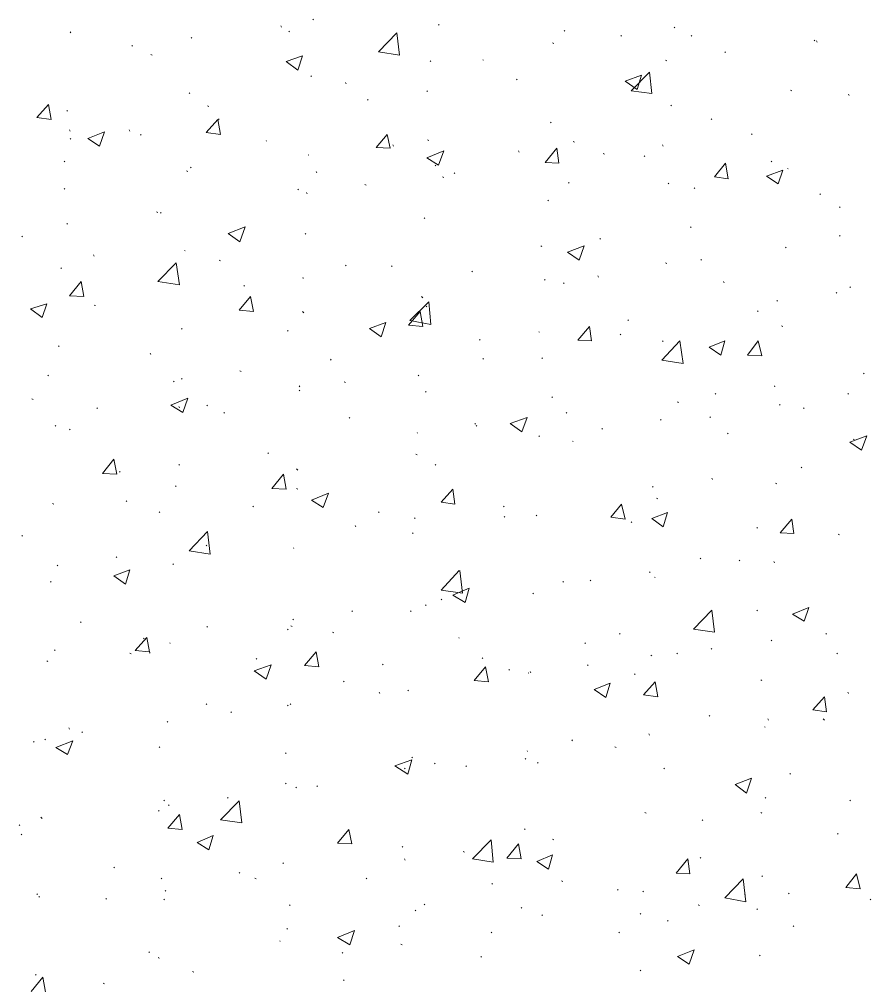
# Model space of a CAD drawing. Header units: millimetres. Extents: x 2928 to 3112, y 1220 to 1280.
# Drawn here: x 2977.233 to 2979.414, y 1257.247 to 1259.722 of the extents above; entities that cross this region are included whole.
import ezdxf

# ---------------------------------------------------------------- set-up
doc = ezdxf.new("R2010")
doc.units = ezdxf.units.MM

msp = doc.modelspace()

# ---------------------------------------------------------------- linework, layer by layer
at = {"color": 92, "linetype": 'Continuous', "lineweight": 13, "true_color": 0x00b800}
for points in [[(2977.98684, 1259.72055), (2977.98517, 1259.72222), (2977.98517, 1259.72222)], [(2977.90517, 1259.70222), (2977.90351, 1259.70555), (2977.90351, 1259.70555)], [(2978.30851, 1259.70722), (2978.30685, 1259.70888), (2978.30685, 1259.70888)], [(2978.91185, 1259.70055), (2978.91019, 1259.70222), (2978.91019, 1259.70222)], [(2977.36517, 1259.68722), (2977.3635, 1259.69055), (2977.3635, 1259.69055)], [(2977.67517, 1259.67388), (2977.6735, 1259.67555), (2977.6735, 1259.67555)], [(2977.92517, 1259.69055), (2977.92351, 1259.69222), (2977.92351, 1259.69222)], [(2978.15351, 1259.63888), (2978.20018, 1259.68722), (2978.20018, 1259.68722)], [(2978.20684, 1259.63055), (2978.20018, 1259.68722), (2978.20018, 1259.68722)], [(2978.63018, 1259.69222), (2978.62852, 1259.69388), (2978.62852, 1259.69388)], [(2978.77519, 1259.67888), (2978.77352, 1259.68055), (2978.77352, 1259.68055)], [(2978.95519, 1259.67888), (2978.95352, 1259.68055), (2978.95352, 1259.68055)], [(2977.5235, 1259.65388), (2977.52183, 1259.65555), (2977.52183, 1259.65555)], [(2978.60185, 1259.66055), (2978.59852, 1259.66222), (2978.59852, 1259.66222)], [(2979.27019, 1259.66722), (2979.26853, 1259.66888), (2979.26853, 1259.66888)], [(2979.27686, 1259.66388), (2979.27519, 1259.66722), (2979.27519, 1259.66722)], [(2977.5735, 1259.63055), (2977.57017, 1259.63222), (2977.57017, 1259.63222)], [(2977.91684, 1259.61388), (2977.95851, 1259.62888), (2977.95851, 1259.62888)], [(2977.94684, 1259.59222), (2977.95851, 1259.62888), (2977.95851, 1259.62888)], [(2978.15351, 1259.63888), (2978.20684, 1259.63055), (2978.20684, 1259.63055)], [(2979.04186, 1259.63722), (2979.04019, 1259.63888), (2979.04019, 1259.63888)], [(2977.91684, 1259.61388), (2977.94684, 1259.59222), (2977.94684, 1259.59222)], [(2978.28685, 1259.61388), (2978.28518, 1259.61555), (2978.28518, 1259.61555)], [(2978.42185, 1259.61722), (2978.42018, 1259.61888), (2978.42018, 1259.61888)], [(2978.89185, 1259.61555), (2978.88852, 1259.61722), (2978.88852, 1259.61722)], [(2977.98184, 1259.57555), (2977.98017, 1259.57722), (2977.98017, 1259.57722)], [(2978.78519, 1259.56388), (2978.82685, 1259.57888), (2978.82685, 1259.57888)], [(2978.80019, 1259.53888), (2978.84685, 1259.58722), (2978.84685, 1259.58722)], [(2978.81519, 1259.54222), (2978.82685, 1259.57888), (2978.82685, 1259.57888)], [(2978.85352, 1259.53222), (2978.84685, 1259.58722), (2978.84685, 1259.58722)], [(2978.07018, 1259.55722), (2978.06851, 1259.56055), (2978.06851, 1259.56055)], [(2978.50852, 1259.56722), (2978.50685, 1259.56888), (2978.50685, 1259.56888)], [(2978.78519, 1259.56388), (2978.81519, 1259.54222), (2978.81519, 1259.54222)], [(2977.67017, 1259.53222), (2977.6685, 1259.53388), (2977.6685, 1259.53388)], [(2978.27851, 1259.53722), (2978.27685, 1259.53888), (2978.27685, 1259.53888)], [(2978.80019, 1259.53888), (2978.85352, 1259.53222), (2978.85352, 1259.53222)], [(2979.21186, 1259.53888), (2979.20853, 1259.54055), (2979.20853, 1259.54055)], [(2979.35853, 1259.52722), (2979.35686, 1259.53055), (2979.35686, 1259.53055)], [(2977.2785, 1259.47055), (2977.3085, 1259.50388), (2977.3085, 1259.50388)], [(2977.31516, 1259.46555), (2977.3085, 1259.50388), (2977.3085, 1259.50388)], [(2977.7185, 1259.49888), (2977.71517, 1259.50055), (2977.71517, 1259.50055)], [(2978.12684, 1259.51555), (2978.12518, 1259.51722), (2978.12518, 1259.51722)], [(2978.90352, 1259.50055), (2978.90185, 1259.50222), (2978.90185, 1259.50222)], [(2977.35683, 1259.48721), (2977.35517, 1259.48888), (2977.35517, 1259.48888)], [(2977.2785, 1259.47055), (2977.31516, 1259.46555), (2977.31516, 1259.46555)], [(2977.71184, 1259.43221), (2977.74184, 1259.46555), (2977.74184, 1259.46555)], [(2977.7485, 1259.42721), (2977.74184, 1259.46555), (2977.74184, 1259.46555)], [(2977.74517, 1259.46555), (2977.7435, 1259.46721), (2977.7435, 1259.46721)], [(2978.59518, 1259.45721), (2978.59352, 1259.45888), (2978.59352, 1259.45888)], [(2979.00686, 1259.46555), (2979.00519, 1259.46721), (2979.00519, 1259.46721)], [(2977.3635, 1259.43555), (2977.36183, 1259.43888), (2977.36183, 1259.43888)], [(2977.4085, 1259.41721), (2977.45183, 1259.43388), (2977.45183, 1259.43388)], [(2977.4385, 1259.39721), (2977.45183, 1259.43388), (2977.45183, 1259.43388)], [(2977.51683, 1259.43555), (2977.51517, 1259.43888), (2977.51517, 1259.43888)], [(2977.54517, 1259.42555), (2977.5435, 1259.42721), (2977.5435, 1259.42721)], [(2977.71184, 1259.43221), (2977.7485, 1259.42721), (2977.7485, 1259.42721)], [(2978.14684, 1259.39388), (2978.17518, 1259.42721), (2978.17518, 1259.42721)], [(2978.18351, 1259.39221), (2978.17518, 1259.42721), (2978.17518, 1259.42721)], [(2979.11019, 1259.42721), (2979.10852, 1259.42888), (2979.10852, 1259.42888)], [(2977.36517, 1259.41555), (2977.3635, 1259.41721), (2977.3635, 1259.41721)], [(2977.4085, 1259.41721), (2977.4385, 1259.39721), (2977.4385, 1259.39721)], [(2977.86684, 1259.41055), (2977.86517, 1259.41221), (2977.86517, 1259.41221)], [(2978.19184, 1259.39721), (2978.19018, 1259.40055), (2978.19018, 1259.40055)], [(2978.28185, 1259.41221), (2978.27851, 1259.41388), (2978.27851, 1259.41388)], [(2978.65518, 1259.40721), (2978.65185, 1259.40888), (2978.65185, 1259.40888)], [(2978.88185, 1259.39721), (2978.88019, 1259.40055), (2978.88019, 1259.40055)], [(2977.97517, 1259.37388), (2977.97351, 1259.37555), (2977.97351, 1259.37555)], [(2978.14684, 1259.39388), (2978.18351, 1259.39221), (2978.18351, 1259.39221)], [(2978.27685, 1259.36721), (2978.32018, 1259.38555), (2978.32018, 1259.38555)], [(2978.30685, 1259.34888), (2978.32018, 1259.38555), (2978.32018, 1259.38555)], [(2978.51352, 1259.38221), (2978.51185, 1259.38555), (2978.51185, 1259.38555)], [(2978.58018, 1259.35555), (2978.61018, 1259.39221), (2978.61018, 1259.39221)], [(2978.61518, 1259.35388), (2978.61018, 1259.39221), (2978.61018, 1259.39221)], [(2978.73185, 1259.37721), (2978.72852, 1259.37888), (2978.72852, 1259.37888)], [(2977.35017, 1259.35721), (2977.3485, 1259.35888), (2977.3485, 1259.35888)], [(2978.27685, 1259.36721), (2978.30685, 1259.34888), (2978.30685, 1259.34888)], [(2978.30018, 1259.34721), (2978.29851, 1259.34888), (2978.29851, 1259.34888)], [(2978.58018, 1259.35555), (2978.61518, 1259.35388), (2978.61518, 1259.35388)], [(2978.83519, 1259.37055), (2978.83352, 1259.37221), (2978.83352, 1259.37221)], [(2979.01352, 1259.31888), (2979.04186, 1259.35388), (2979.04186, 1259.35388)], [(2979.04852, 1259.31388), (2979.04186, 1259.35388), (2979.04186, 1259.35388)], [(2979.16019, 1259.35721), (2979.15852, 1259.35888), (2979.15852, 1259.35888)], [(2977.66517, 1259.33221), (2977.66184, 1259.33388), (2977.66184, 1259.33388)], [(2977.6735, 1259.34221), (2977.67184, 1259.34388), (2977.67184, 1259.34388)], [(2977.99517, 1259.32888), (2977.99351, 1259.33221), (2977.99351, 1259.33221)], [(2978.34851, 1259.32721), (2978.34685, 1259.32888), (2978.34685, 1259.32888)], [(2979.14686, 1259.32055), (2979.18852, 1259.33555), (2979.18852, 1259.33555)], [(2979.17686, 1259.30055), (2979.18852, 1259.33555), (2979.18852, 1259.33555)], [(2979.20186, 1259.33888), (2979.20019, 1259.34055), (2979.20019, 1259.34055)], [(2978.12184, 1259.29721), (2978.11851, 1259.29888), (2978.11851, 1259.29888)], [(2978.32018, 1259.31721), (2978.31685, 1259.31888), (2978.31685, 1259.31888)], [(2978.64185, 1259.30221), (2978.64018, 1259.30388), (2978.64018, 1259.30388)], [(2978.89685, 1259.30055), (2978.89519, 1259.30221), (2978.89519, 1259.30221)], [(2979.01352, 1259.31888), (2979.04852, 1259.31388), (2979.04852, 1259.31388)], [(2979.14686, 1259.32055), (2979.17686, 1259.30055), (2979.17686, 1259.30055)], [(2977.35017, 1259.28721), (2977.3485, 1259.28888), (2977.3485, 1259.28888)], [(2977.94851, 1259.28555), (2977.94684, 1259.28721), (2977.94684, 1259.28721)], [(2977.97017, 1259.27555), (2977.96851, 1259.27888), (2977.96851, 1259.27888)], [(2978.96352, 1259.28888), (2978.96186, 1259.29055), (2978.96186, 1259.29055)], [(2979.28519, 1259.27388), (2979.28353, 1259.27555), (2979.28353, 1259.27555)], [(2978.58852, 1259.25721), (2978.58685, 1259.25888), (2978.58685, 1259.25888)], [(2977.5885, 1259.22721), (2977.58517, 1259.22888), (2977.58517, 1259.22888)], [(2977.59684, 1259.22554), (2977.59517, 1259.22721), (2977.59517, 1259.22721)], [(2979.33519, 1259.24054), (2979.33353, 1259.24221), (2979.33353, 1259.24221)], [(2978.27185, 1259.21221), (2978.27018, 1259.21388), (2978.27018, 1259.21388)], [(2977.35683, 1259.19721), (2977.35517, 1259.19888), (2977.35517, 1259.19888)], [(2977.7685, 1259.17388), (2977.81184, 1259.19054), (2977.81184, 1259.19054)], [(2977.79851, 1259.15221), (2977.81184, 1259.19054), (2977.81184, 1259.19054)], [(2978.95352, 1259.18888), (2978.95185, 1259.19054), (2978.95185, 1259.19054)], [(2977.24183, 1259.16554), (2977.24016, 1259.16721), (2977.24016, 1259.16721)], [(2977.7685, 1259.17388), (2977.79851, 1259.15221), (2977.79851, 1259.15221)], [(2977.96684, 1259.17221), (2977.96517, 1259.17388), (2977.96517, 1259.17388)], [(2978.72185, 1259.15888), (2978.72018, 1259.16054), (2978.72018, 1259.16054)], [(2979.33519, 1259.16721), (2979.33353, 1259.16888), (2979.33353, 1259.16888)], [(2977.6585, 1259.12888), (2977.65684, 1259.13054), (2977.65684, 1259.13054)], [(2978.57185, 1259.14054), (2978.56852, 1259.14221), (2978.56852, 1259.14221)], [(2978.63685, 1259.12554), (2978.68018, 1259.14221), (2978.68018, 1259.14221)], [(2978.63685, 1259.12554), (2978.66685, 1259.10554), (2978.66685, 1259.10554)], [(2978.66685, 1259.10554), (2978.68018, 1259.14221), (2978.68018, 1259.14221)], [(2979.19686, 1259.13721), (2979.19519, 1259.13888), (2979.19519, 1259.13888)], [(2977.42517, 1259.11554), (2977.4235, 1259.11888), (2977.4235, 1259.11888)], [(2977.7485, 1259.10388), (2977.74517, 1259.10554), (2977.74517, 1259.10554)], [(2978.98019, 1259.10554), (2978.97852, 1259.10721), (2978.97852, 1259.10721)], [(2977.34183, 1259.08388), (2977.34017, 1259.08554), (2977.34017, 1259.08554)], [(2977.5885, 1259.05054), (2977.63517, 1259.09888), (2977.63517, 1259.09888)], [(2977.6435, 1259.04221), (2977.63517, 1259.09888), (2977.63517, 1259.09888)], [(2978.07018, 1259.09054), (2978.06851, 1259.09221), (2978.06851, 1259.09221)], [(2978.18851, 1259.08888), (2978.18684, 1259.09054), (2978.18684, 1259.09054)], [(2978.39351, 1259.07554), (2978.39185, 1259.07721), (2978.39185, 1259.07721)], [(2978.89185, 1259.09721), (2978.88852, 1259.09888), (2978.88852, 1259.09888)], [(2977.36183, 1259.01387), (2977.39183, 1259.05054), (2977.39183, 1259.05054)], [(2977.3985, 1259.01221), (2977.39183, 1259.05054), (2977.39183, 1259.05054)], [(2977.5885, 1259.05054), (2977.6435, 1259.04221), (2977.6435, 1259.04221)], [(2977.96184, 1259.05888), (2977.95851, 1259.06054), (2977.95851, 1259.06054)], [(2978.58018, 1259.05388), (2978.57852, 1259.05554), (2978.57852, 1259.05554)], [(2978.71685, 1259.06221), (2978.71518, 1259.06554), (2978.71518, 1259.06554)], [(2979.03852, 1259.04721), (2979.03686, 1259.05054), (2979.03686, 1259.05054)], [(2977.81017, 1259.03888), (2977.80851, 1259.04054), (2977.80851, 1259.04054)], [(2978.62852, 1259.04554), (2978.62685, 1259.04721), (2978.62685, 1259.04721)], [(2979.36186, 1259.03554), (2979.36019, 1259.03721), (2979.36019, 1259.03721)], [(2977.36183, 1259.01387), (2977.3985, 1259.01221), (2977.3985, 1259.01221)], [(2977.79684, 1258.97721), (2977.82517, 1259.01221), (2977.82517, 1259.01221)], [(2977.83351, 1258.97387), (2977.82517, 1259.01221), (2977.82517, 1259.01221)], [(2978.26685, 1259.00887), (2978.26351, 1259.01221), (2978.26351, 1259.01221)], [(2979.17519, 1259.00054), (2979.17352, 1259.00221), (2979.17352, 1259.00221)], [(2979.32686, 1259.02054), (2979.32519, 1259.02221), (2979.32519, 1259.02221)], [(2977.26183, 1258.98054), (2977.3035, 1258.99387), (2977.3035, 1258.99387)], [(2977.26183, 1258.98054), (2977.29183, 1258.95887), (2977.29183, 1258.95887)], [(2977.29183, 1258.95887), (2977.3035, 1258.99387), (2977.3035, 1258.99387)], [(2977.4285, 1258.98887), (2977.42517, 1258.99054), (2977.42517, 1258.99054)], [(2977.79684, 1258.97721), (2977.83351, 1258.97387), (2977.83351, 1258.97387)], [(2978.23351, 1258.95054), (2978.28185, 1258.99887), (2978.28185, 1258.99887)], [(2978.27685, 1258.98554), (2978.27518, 1258.98721), (2978.27518, 1258.98721)], [(2978.28685, 1258.94054), (2978.28185, 1258.99887), (2978.28185, 1258.99887)], [(2977.96184, 1258.97054), (2977.95851, 1258.97387), (2977.95851, 1258.97387)], [(2978.23018, 1258.93887), (2978.26018, 1258.97387), (2978.26018, 1258.97387)], [(2978.26685, 1258.93554), (2978.26018, 1258.97387), (2978.26018, 1258.97387)], [(2978.79352, 1258.95054), (2978.79185, 1258.95221), (2978.79185, 1258.95221)], [(2979.12519, 1258.97387), (2979.12352, 1258.97554), (2979.12352, 1258.97554)], [(2977.65017, 1258.92887), (2977.6485, 1258.93054), (2977.6485, 1258.93054)], [(2978.13018, 1258.93054), (2978.17184, 1258.94554), (2978.17184, 1258.94554)], [(2978.13018, 1258.93054), (2978.16018, 1258.90887), (2978.16018, 1258.90887)], [(2978.16018, 1258.90887), (2978.17184, 1258.94554), (2978.17184, 1258.94554)], [(2978.23018, 1258.93887), (2978.26685, 1258.93554), (2978.26685, 1258.93554)], [(2978.23351, 1258.95054), (2978.28685, 1258.94054), (2978.28685, 1258.94054)], [(2978.66352, 1258.90054), (2978.69352, 1258.93554), (2978.69352, 1258.93554)], [(2978.69852, 1258.89887), (2978.69352, 1258.93554), (2978.69352, 1258.93554)], [(2979.18852, 1258.93554), (2979.18519, 1258.93721), (2979.18519, 1258.93721)], [(2977.92184, 1258.92387), (2977.92017, 1258.92554), (2977.92017, 1258.92554)], [(2978.41351, 1258.90054), (2978.41185, 1258.90221), (2978.41185, 1258.90221)], [(2978.56518, 1258.92054), (2978.56352, 1258.92221), (2978.56352, 1258.92221)], [(2978.77352, 1258.91387), (2978.77185, 1258.91554), (2978.77185, 1258.91554)], [(2977.33517, 1258.88387), (2977.3335, 1258.88554), (2977.3335, 1258.88554)], [(2978.66352, 1258.90054), (2978.69852, 1258.89887), (2978.69852, 1258.89887)], [(2978.87852, 1258.84887), (2978.92519, 1258.89887), (2978.92519, 1258.89887)], [(2978.88185, 1258.89721), (2978.88019, 1258.89887), (2978.88019, 1258.89887)], [(2978.93352, 1258.84054), (2978.92519, 1258.89887), (2978.92519, 1258.89887)], [(2979.00019, 1258.88221), (2979.04019, 1258.89887), (2979.04019, 1258.89887)], [(2979.00019, 1258.88221), (2979.03019, 1258.86221), (2979.03019, 1258.86221)], [(2979.03019, 1258.86221), (2979.04019, 1258.89887), (2979.04019, 1258.89887)], [(2979.09852, 1258.86221), (2979.12519, 1258.89887), (2979.12519, 1258.89887)], [(2979.13519, 1258.86054), (2979.12519, 1258.89887), (2979.12519, 1258.89887)], [(2977.57017, 1258.86387), (2977.5685, 1258.86721), (2977.5685, 1258.86721)], [(2978.42185, 1258.85221), (2978.42018, 1258.85387), (2978.42018, 1258.85387)], [(2978.57352, 1258.85387), (2978.57185, 1258.85554), (2978.57185, 1258.85554)], [(2979.09852, 1258.86221), (2979.13519, 1258.86054), (2979.13519, 1258.86054)], [(2978.03184, 1258.84887), (2978.03018, 1258.85221), (2978.03018, 1258.85221)], [(2978.87852, 1258.84887), (2978.93352, 1258.84054), (2978.93352, 1258.84054)], [(2977.3085, 1258.80887), (2977.30683, 1258.81054), (2977.30683, 1258.81054)], [(2977.80184, 1258.82054), (2977.79851, 1258.82221), (2977.79851, 1258.82221)], [(2978.25684, 1258.80887), (2978.25518, 1258.81054), (2978.25518, 1258.81054)], [(2979.39686, 1258.81387), (2979.39519, 1258.81554), (2979.39519, 1258.81554)], [(2977.63017, 1258.79387), (2977.6285, 1258.79554), (2977.6285, 1258.79554)], [(2977.65017, 1258.80054), (2977.6485, 1258.80221), (2977.6485, 1258.80221)], [(2977.95184, 1258.78054), (2977.95017, 1258.78387), (2977.95017, 1258.78387)], [(2978.06851, 1258.7922), (2978.06518, 1258.79387), (2978.06518, 1258.79387)], [(2979.16852, 1258.78054), (2979.16686, 1258.78387), (2979.16686, 1258.78387)], [(2977.95184, 1258.77054), (2977.95017, 1258.7722), (2977.95017, 1258.7722)], [(2978.27518, 1258.7672), (2978.27351, 1258.76887), (2978.27351, 1258.76887)], [(2978.59852, 1258.75387), (2978.59685, 1258.75554), (2978.59685, 1258.75554)], [(2979.01686, 1258.7622), (2979.01519, 1258.76387), (2979.01519, 1258.76387)], [(2979.35686, 1258.7622), (2979.35519, 1258.76387), (2979.35519, 1258.76387)], [(2977.2685, 1258.74887), (2977.26516, 1258.75054), (2977.26516, 1258.75054)], [(2977.62184, 1258.73387), (2977.66517, 1258.7522), (2977.66517, 1258.7522)], [(2977.62184, 1258.73387), (2977.65184, 1258.71554), (2977.65184, 1258.71554)], [(2977.6435, 1258.7272), (2977.64184, 1258.73054), (2977.64184, 1258.73054)], [(2977.65184, 1258.71554), (2977.66517, 1258.7522), (2977.66517, 1258.7522)], [(2977.71517, 1258.7322), (2977.7135, 1258.73387), (2977.7135, 1258.73387)], [(2978.92185, 1258.74054), (2978.91852, 1258.7422), (2978.91852, 1258.7422)], [(2979.18186, 1258.73387), (2979.18019, 1258.73554), (2979.18019, 1258.73554)], [(2977.4335, 1258.72554), (2977.43183, 1258.7272), (2977.43183, 1258.7272)], [(2977.7585, 1258.71387), (2977.75684, 1258.71554), (2977.75684, 1258.71554)], [(2978.63518, 1258.71387), (2978.63352, 1258.71554), (2978.63352, 1258.71554)], [(2979.24353, 1258.72554), (2979.24186, 1258.7272), (2979.24186, 1258.7272)], [(2977.32683, 1258.68054), (2977.32516, 1258.6822), (2977.32516, 1258.6822)], [(2978.08018, 1258.70054), (2978.07851, 1258.7022), (2978.07851, 1258.7022)], [(2978.40185, 1258.68554), (2978.40018, 1258.6872), (2978.40018, 1258.6872)], [(2978.40518, 1258.68054), (2978.40351, 1258.6822), (2978.40351, 1258.6822)], [(2978.49018, 1258.6872), (2978.53352, 1258.7022), (2978.53352, 1258.7022)], [(2978.49018, 1258.6872), (2978.52018, 1258.66554), (2978.52018, 1258.66554)], [(2978.52018, 1258.66554), (2978.53352, 1258.7022), (2978.53352, 1258.7022)], [(2978.87685, 1258.69554), (2978.87519, 1258.6972), (2978.87519, 1258.6972)], [(2979.00352, 1258.7022), (2979.00186, 1258.70387), (2979.00186, 1258.70387)], [(2977.3635, 1258.67054), (2977.36183, 1258.6722), (2977.36183, 1258.6722)], [(2978.25351, 1258.6622), (2978.25184, 1258.66387), (2978.25184, 1258.66387)], [(2978.56518, 1258.65387), (2978.56352, 1258.65554), (2978.56352, 1258.65554)], [(2978.72685, 1258.6722), (2978.72518, 1258.67387), (2978.72518, 1258.67387)], [(2979.04852, 1258.66054), (2979.04686, 1258.6622), (2979.04686, 1258.6622)], [(2979.36019, 1258.63887), (2979.40353, 1258.65554), (2979.40353, 1258.65554)], [(2979.39019, 1258.61887), (2979.40353, 1258.65554), (2979.40353, 1258.65554)], [(2978.65185, 1258.64054), (2978.65018, 1258.6422), (2978.65018, 1258.6422)], [(2979.36019, 1258.63887), (2979.39019, 1258.61887), (2979.39019, 1258.61887)], [(2979.37186, 1258.64554), (2979.36853, 1258.6472), (2979.36853, 1258.6472)], [(2977.87184, 1258.61054), (2977.87017, 1258.6122), (2977.87017, 1258.6122)], [(2978.25184, 1258.6072), (2978.24851, 1258.60887), (2978.24851, 1258.60887)], [(2977.44683, 1258.55887), (2977.47517, 1258.59554), (2977.47517, 1258.59554)], [(2977.4835, 1258.5572), (2977.47517, 1258.59554), (2977.47517, 1258.59554)], [(2977.6435, 1258.58054), (2977.64184, 1258.5822), (2977.64184, 1258.5822)], [(2978.30018, 1258.58054), (2978.29851, 1258.5822), (2978.29851, 1258.5822)], [(2977.44683, 1258.55887), (2977.4835, 1258.5572), (2977.4835, 1258.5572)], [(2977.49183, 1258.5622), (2977.49017, 1258.56387), (2977.49017, 1258.56387)], [(2977.88017, 1258.52053), (2977.91017, 1258.5572), (2977.91017, 1258.5572)], [(2977.91684, 1258.51887), (2977.91017, 1258.5572), (2977.91017, 1258.5572)], [(2977.94684, 1258.5672), (2977.94351, 1258.57054), (2977.94351, 1258.57054)], [(2979.23686, 1258.57387), (2979.23519, 1258.57554), (2979.23519, 1258.57554)], [(2979.00852, 1258.54387), (2979.00686, 1258.5472), (2979.00686, 1258.5472)], [(2979.17352, 1258.5322), (2979.17019, 1258.53387), (2979.17019, 1258.53387)], [(2977.63517, 1258.52553), (2977.6335, 1258.5272), (2977.6335, 1258.5272)], [(2977.88017, 1258.52053), (2977.91684, 1258.51887), (2977.91684, 1258.51887)], [(2977.94684, 1258.51887), (2977.94351, 1258.52053), (2977.94351, 1258.52053)], [(2977.98184, 1258.49053), (2978.02517, 1258.50887), (2978.02517, 1258.50887)], [(2978.01184, 1258.4722), (2978.02517, 1258.50887), (2978.02517, 1258.50887)], [(2978.31351, 1258.48553), (2978.34351, 1258.51887), (2978.34351, 1258.51887)], [(2978.34851, 1258.48053), (2978.34351, 1258.51887), (2978.34351, 1258.51887)], [(2978.85685, 1258.52387), (2978.85519, 1258.52553), (2978.85519, 1258.52553)], [(2977.32183, 1258.48053), (2977.3185, 1258.4822), (2977.3185, 1258.4822)], [(2977.5085, 1258.4872), (2977.50683, 1258.48887), (2977.50683, 1258.48887)], [(2977.98184, 1258.49053), (2978.01184, 1258.4722), (2978.01184, 1258.4722)], [(2978.31351, 1258.48553), (2978.34851, 1258.48053), (2978.34851, 1258.48053)], [(2978.86852, 1258.49387), (2978.86519, 1258.49553), (2978.86519, 1258.49553)], [(2977.5935, 1258.45887), (2977.59184, 1258.46053), (2977.59184, 1258.46053)], [(2977.83351, 1258.47387), (2977.83184, 1258.47553), (2977.83184, 1258.47553)], [(2978.15518, 1258.45887), (2978.15351, 1258.46053), (2978.15351, 1258.46053)], [(2978.47518, 1258.47387), (2978.47351, 1258.47553), (2978.47351, 1258.47553)], [(2978.74852, 1258.4472), (2978.77519, 1258.48053), (2978.77519, 1258.48053)], [(2978.78519, 1258.4422), (2978.77519, 1258.48053), (2978.77519, 1258.48053)], [(2978.85352, 1258.44387), (2978.89352, 1258.45887), (2978.89352, 1258.45887)], [(2978.88185, 1258.4222), (2978.89352, 1258.45887), (2978.89352, 1258.45887)], [(2978.24684, 1258.44387), (2978.24518, 1258.44553), (2978.24518, 1258.44553)], [(2978.47685, 1258.4472), (2978.47518, 1258.44887), (2978.47518, 1258.44887)], [(2978.55852, 1258.45053), (2978.55685, 1258.4522), (2978.55685, 1258.4522)], [(2978.74852, 1258.4472), (2978.78519, 1258.4422), (2978.78519, 1258.4422)], [(2978.80185, 1258.43387), (2978.80019, 1258.43553), (2978.80019, 1258.43553)], [(2978.85352, 1258.44387), (2978.88185, 1258.4222), (2978.88185, 1258.4222)], [(2979.18186, 1258.4072), (2979.21186, 1258.4422), (2979.21186, 1258.4422)], [(2979.21686, 1258.40553), (2979.21186, 1258.4422), (2979.21186, 1258.4422)], [(2977.6685, 1258.36053), (2977.71517, 1258.41053), (2977.71517, 1258.41053)], [(2977.72184, 1258.3522), (2977.71517, 1258.41053), (2977.71517, 1258.41053)], [(2978.09518, 1258.4222), (2978.09351, 1258.42553), (2978.09351, 1258.42553)], [(2978.24184, 1258.40553), (2978.24018, 1258.4072), (2978.24018, 1258.4072)], [(2979.12352, 1258.41887), (2979.12186, 1258.42053), (2979.12186, 1258.42053)], [(2979.18186, 1258.4072), (2979.21686, 1258.40553), (2979.21686, 1258.40553)], [(2977.24183, 1258.39887), (2977.24016, 1258.40053), (2977.24016, 1258.40053)], [(2979.33353, 1258.4022), (2979.33019, 1258.40387), (2979.33019, 1258.40387)], [(2977.6685, 1258.36053), (2977.72184, 1258.3522), (2977.72184, 1258.3522)], [(2977.7135, 1258.37387), (2977.71184, 1258.37553), (2977.71184, 1258.37553)], [(2977.93684, 1258.3672), (2977.93517, 1258.36887), (2977.93517, 1258.36887)], [(2977.4835, 1258.34387), (2977.48183, 1258.34553), (2977.48183, 1258.34553)], [(2978.97852, 1258.34053), (2978.97686, 1258.3422), (2978.97686, 1258.3422)], [(2979.07852, 1258.33553), (2979.07686, 1258.3372), (2979.07686, 1258.3372)], [(2979.16686, 1258.33053), (2979.16519, 1258.33387), (2979.16519, 1258.33387)], [(2977.33183, 1258.3222), (2977.33017, 1258.32386), (2977.33017, 1258.32386)], [(2977.47517, 1258.2972), (2977.51683, 1258.3122), (2977.51683, 1258.3122)], [(2977.50517, 1258.27553), (2977.51683, 1258.3122), (2977.51683, 1258.3122)], [(2977.6285, 1258.32553), (2977.62684, 1258.3272), (2977.62684, 1258.3272)], [(2978.31351, 1258.26053), (2978.36018, 1258.31053), (2978.36018, 1258.31053)], [(2978.36851, 1258.2522), (2978.36185, 1258.31053), (2978.36185, 1258.31053)], [(2977.47517, 1258.2972), (2977.50517, 1258.27553), (2977.50517, 1258.27553)], [(2978.69685, 1258.28386), (2978.69518, 1258.28553), (2978.69518, 1258.28553)], [(2978.84852, 1258.30553), (2978.84685, 1258.3072), (2978.84685, 1258.3072)], [(2978.86185, 1258.2922), (2978.86019, 1258.29386), (2978.86019, 1258.29386)], [(2977.31516, 1258.28053), (2977.3135, 1258.2822), (2977.3135, 1258.2822)], [(2978.31351, 1258.26053), (2978.36851, 1258.2522), (2978.36851, 1258.2522)], [(2978.34351, 1258.2472), (2978.38518, 1258.26553), (2978.38518, 1258.26553)], [(2978.37518, 1258.22886), (2978.38518, 1258.26553), (2978.38518, 1258.26553)], [(2978.62685, 1258.28053), (2978.62518, 1258.2822), (2978.62518, 1258.2822)], [(2978.31518, 1258.23553), (2978.31351, 1258.2372), (2978.31351, 1258.2372)], [(2978.34351, 1258.2472), (2978.37518, 1258.22886), (2978.37518, 1258.22886)], [(2978.55018, 1258.25053), (2978.54852, 1258.2522), (2978.54852, 1258.2522)], [(2978.27518, 1258.22053), (2978.27351, 1258.2222), (2978.27351, 1258.2222)], [(2979.21353, 1258.19886), (2979.25519, 1258.21553), (2979.25519, 1258.21553)], [(2979.24353, 1258.18053), (2979.25519, 1258.21553), (2979.25519, 1258.21553)], [(2977.93517, 1258.18386), (2977.93351, 1258.18553), (2977.93351, 1258.18553)], [(2978.08684, 1258.20553), (2978.08518, 1258.2072), (2978.08518, 1258.2072)], [(2978.23684, 1258.20553), (2978.23518, 1258.2072), (2978.23518, 1258.2072)], [(2978.96019, 1258.16053), (2979.00686, 1258.20886), (2979.00686, 1258.20886)], [(2979.01352, 1258.1522), (2979.00686, 1258.20886), (2979.00686, 1258.20886)], [(2979.12352, 1258.2072), (2979.12186, 1258.20886), (2979.12186, 1258.20886)], [(2979.21353, 1258.19886), (2979.24353, 1258.18053), (2979.24353, 1258.18053)], [(2977.39183, 1258.1772), (2977.39017, 1258.17886), (2977.39017, 1258.17886)], [(2977.71517, 1258.16553), (2977.7135, 1258.1672), (2977.7135, 1258.1672)], [(2977.92184, 1258.15886), (2977.92017, 1258.16053), (2977.92017, 1258.16053)], [(2977.93184, 1258.1672), (2977.92851, 1258.16886), (2977.92851, 1258.16886)], [(2978.96019, 1258.16053), (2979.01352, 1258.1522), (2979.01352, 1258.1522)], [(2977.53017, 1258.10553), (2977.56017, 1258.13886), (2977.56017, 1258.13886)], [(2977.5535, 1258.13553), (2977.55183, 1258.1372), (2977.55183, 1258.1372)], [(2977.56684, 1258.1022), (2977.56017, 1258.13886), (2977.56017, 1258.13886)], [(2978.03851, 1258.15053), (2978.03518, 1258.1522), (2978.03518, 1258.1522)], [(2978.36018, 1258.1372), (2978.35851, 1258.13886), (2978.35851, 1258.13886)], [(2978.77185, 1258.1472), (2978.77019, 1258.14886), (2978.77019, 1258.14886)], [(2979.30019, 1258.1472), (2979.29853, 1258.14886), (2979.29853, 1258.14886)], [(2977.62017, 1258.12386), (2977.6185, 1258.12553), (2977.6185, 1258.12553)], [(2978.68352, 1258.12386), (2978.68185, 1258.12553), (2978.68185, 1258.12553)], [(2979.00686, 1258.10886), (2979.00519, 1258.11053), (2979.00519, 1258.11053)], [(2979.16019, 1258.13053), (2979.15852, 1258.1322), (2979.15852, 1258.1322)], [(2977.32516, 1258.10553), (2977.3235, 1258.1072), (2977.3235, 1258.1072)], [(2977.52017, 1258.0972), (2977.51683, 1258.09886), (2977.51683, 1258.09886)], [(2977.53017, 1258.10553), (2977.56684, 1258.1022), (2977.56684, 1258.1022)], [(2977.5685, 1258.09886), (2977.56684, 1258.10053), (2977.56684, 1258.10053)], [(2977.84184, 1258.08386), (2977.84017, 1258.08553), (2977.84017, 1258.08553)], [(2977.96351, 1258.06719), (2977.99351, 1258.1022), (2977.99351, 1258.1022)], [(2978.00017, 1258.06386), (2977.99351, 1258.1022), (2977.99351, 1258.1022)], [(2978.42018, 1258.08553), (2978.41851, 1258.08719), (2978.41851, 1258.08719)], [(2978.85352, 1258.09219), (2978.85019, 1258.09386), (2978.85019, 1258.09386)], [(2978.91852, 1258.0972), (2978.91685, 1258.09886), (2978.91685, 1258.09886)], [(2979.32853, 1258.0972), (2979.32686, 1258.09886), (2979.32686, 1258.09886)], [(2977.30683, 1258.07719), (2977.3035, 1258.07886), (2977.3035, 1258.07886)], [(2977.83517, 1258.05386), (2977.87851, 1258.06886), (2977.87851, 1258.06886)], [(2977.86517, 1258.03219), (2977.87851, 1258.06886), (2977.87851, 1258.06886)], [(2977.96351, 1258.06719), (2978.00017, 1258.06386), (2978.00017, 1258.06386)], [(2978.16518, 1258.06886), (2978.16351, 1258.07053), (2978.16351, 1258.07053)], [(2978.39851, 1258.02886), (2978.42685, 1258.06386), (2978.42685, 1258.06386)], [(2978.43518, 1258.02553), (2978.42685, 1258.06386), (2978.42685, 1258.06386)], [(2978.69018, 1258.06719), (2978.68852, 1258.06886), (2978.68852, 1258.06886)], [(2977.83517, 1258.05386), (2977.86517, 1258.03219), (2977.86517, 1258.03219)], [(2978.48851, 1258.05553), (2978.48685, 1258.05719), (2978.48685, 1258.05719)], [(2978.53852, 1258.04719), (2978.53685, 1258.04886), (2978.53685, 1258.04886)], [(2978.54352, 1258.04886), (2978.54185, 1258.05219), (2978.54185, 1258.05219)], [(2978.81019, 1258.04386), (2978.80852, 1258.04553), (2978.80852, 1258.04553)], [(2978.06518, 1258.02553), (2978.06351, 1258.02719), (2978.06351, 1258.02719)], [(2978.39851, 1258.02886), (2978.43518, 1258.02553), (2978.43518, 1258.02553)], [(2978.70518, 1258.00553), (2978.74685, 1258.02219), (2978.74685, 1258.02219)], [(2978.73519, 1257.98553), (2978.74685, 1258.02219), (2978.74685, 1258.02219)], [(2978.83185, 1257.99219), (2978.86185, 1258.02553), (2978.86185, 1258.02553)], [(2978.86852, 1257.98719), (2978.86185, 1258.02553), (2978.86185, 1258.02553)], [(2979.13519, 1258.02886), (2979.13186, 1258.03053), (2979.13186, 1258.03053)], [(2978.15684, 1257.99553), (2978.15518, 1257.99886), (2978.15518, 1257.99886)], [(2978.23018, 1258.00219), (2978.22851, 1258.00386), (2978.22851, 1258.00386)], [(2978.70518, 1258.00553), (2978.73519, 1257.98553), (2978.73519, 1257.98553)], [(2978.83185, 1257.99219), (2978.86852, 1257.98719), (2978.86852, 1257.98719)], [(2979.26519, 1257.95386), (2979.29519, 1257.98719), (2979.29519, 1257.98719)], [(2979.30019, 1257.94886), (2979.29519, 1257.98719), (2979.29519, 1257.98719)], [(2979.35686, 1257.99553), (2979.35519, 1257.99886), (2979.35519, 1257.99886)], [(2977.7135, 1257.96719), (2977.71184, 1257.96886), (2977.71184, 1257.96886)], [(2977.92184, 1257.96386), (2977.92017, 1257.96553), (2977.92017, 1257.96553)], [(2977.92851, 1257.96719), (2977.92684, 1257.96886), (2977.92684, 1257.96886)], [(2977.77684, 1257.94719), (2977.77517, 1257.94886), (2977.77517, 1257.94886)], [(2979.00186, 1257.93719), (2979.00019, 1257.93886), (2979.00019, 1257.93886)], [(2979.26519, 1257.95386), (2979.30019, 1257.94886), (2979.30019, 1257.94886)], [(2977.6135, 1257.92219), (2977.61184, 1257.92386), (2977.61184, 1257.92386)], [(2979.15186, 1257.92719), (2979.15019, 1257.93053), (2979.15019, 1257.93053)], [(2979.29519, 1257.92719), (2979.29186, 1257.93053), (2979.29186, 1257.93053)], [(2977.36183, 1257.90386), (2977.36017, 1257.90719), (2977.36017, 1257.90719)], [(2977.39517, 1257.89553), (2977.3935, 1257.89719), (2977.3935, 1257.89719)], [(2978.84685, 1257.88886), (2978.84519, 1257.89219), (2978.84519, 1257.89219)], [(2979.14352, 1257.90886), (2979.14186, 1257.91053), (2979.14186, 1257.91053)], [(2977.27183, 1257.87053), (2977.27016, 1257.87219), (2977.27016, 1257.87219)], [(2977.30016, 1257.87719), (2977.2985, 1257.87886), (2977.2985, 1257.87886)], [(2977.32683, 1257.85719), (2977.37017, 1257.87386), (2977.37017, 1257.87386)], [(2977.35683, 1257.83886), (2977.37017, 1257.87386), (2977.37017, 1257.87386)], [(2978.65018, 1257.87386), (2978.64852, 1257.87719), (2978.64852, 1257.87719)], [(2977.32683, 1257.85719), (2977.35683, 1257.83886), (2977.35683, 1257.83886)], [(2977.5935, 1257.85719), (2977.59184, 1257.85886), (2977.59184, 1257.85886)], [(2977.91684, 1257.84219), (2977.91517, 1257.84386), (2977.91517, 1257.84386)], [(2978.53518, 1257.84719), (2978.53352, 1257.84886), (2978.53352, 1257.84886)], [(2978.76185, 1257.85719), (2978.75852, 1257.85886), (2978.75852, 1257.85886)], [(2978.19518, 1257.81052), (2978.23851, 1257.82552), (2978.23851, 1257.82552)], [(2978.22851, 1257.78886), (2978.23851, 1257.82552), (2978.23851, 1257.82552)], [(2978.24018, 1257.83052), (2978.23851, 1257.83219), (2978.23851, 1257.83219)], [(2978.29851, 1257.81552), (2978.29685, 1257.81719), (2978.29685, 1257.81719)], [(2978.53018, 1257.82719), (2978.52852, 1257.82886), (2978.52852, 1257.82886)], [(2978.56185, 1257.81719), (2978.56018, 1257.81886), (2978.56018, 1257.81886)], [(2978.19518, 1257.81052), (2978.22851, 1257.78886), (2978.22851, 1257.78886)], [(2978.22184, 1257.80219), (2978.22018, 1257.80386), (2978.22018, 1257.80386)], [(2978.37851, 1257.80886), (2978.37685, 1257.81052), (2978.37685, 1257.81052)], [(2978.88519, 1257.80219), (2978.88352, 1257.80386), (2978.88352, 1257.80386)], [(2979.20853, 1257.78886), (2979.20686, 1257.79052), (2979.20686, 1257.79052)], [(2977.91684, 1257.76386), (2977.91517, 1257.76552), (2977.91517, 1257.76552)], [(2979.06686, 1257.76219), (2979.10852, 1257.77886), (2979.10852, 1257.77886)], [(2979.09519, 1257.74052), (2979.10852, 1257.77886), (2979.10852, 1257.77886)], [(2977.94351, 1257.75386), (2977.94184, 1257.75552), (2977.94184, 1257.75552)], [(2977.99684, 1257.75719), (2977.99517, 1257.75886), (2977.99517, 1257.75886)], [(2979.06686, 1257.76219), (2979.09519, 1257.74052), (2979.09519, 1257.74052)], [(2977.60517, 1257.72052), (2977.6035, 1257.72219), (2977.6035, 1257.72219)], [(2977.7485, 1257.67219), (2977.79684, 1257.72052), (2977.79684, 1257.72052)], [(2977.7685, 1257.72719), (2977.76684, 1257.72886), (2977.76684, 1257.72886)], [(2977.80351, 1257.66386), (2977.79684, 1257.72052), (2977.79684, 1257.72052)], [(2979.14519, 1257.72719), (2979.14352, 1257.72886), (2979.14352, 1257.72886)], [(2979.36186, 1257.72052), (2979.36019, 1257.72219), (2979.36019, 1257.72219)], [(2977.59184, 1257.69386), (2977.59017, 1257.69552), (2977.59017, 1257.69552)], [(2977.61684, 1257.70886), (2977.61517, 1257.71052), (2977.61517, 1257.71052)], [(2978.83852, 1257.68886), (2978.83519, 1257.69052), (2978.83519, 1257.69052)], [(2979.13519, 1257.68886), (2979.13186, 1257.69052), (2979.13186, 1257.69052)], [(2977.29183, 1257.67552), (2977.2885, 1257.67886), (2977.2885, 1257.67886)], [(2977.6135, 1257.65052), (2977.6435, 1257.68552), (2977.6435, 1257.68552)], [(2977.65017, 1257.64719), (2977.6435, 1257.68552), (2977.6435, 1257.68552)], [(2977.7485, 1257.67219), (2977.80351, 1257.66386), (2977.80351, 1257.66386)], [(2978.98352, 1257.67052), (2978.98186, 1257.67219), (2978.98186, 1257.67219)], [(2977.23516, 1257.65719), (2977.2335, 1257.65886), (2977.2335, 1257.65886)], [(2977.6135, 1257.65052), (2977.65017, 1257.64719), (2977.65017, 1257.64719)], [(2978.04851, 1257.61219), (2978.07684, 1257.64719), (2978.07684, 1257.64719)], [(2978.08518, 1257.61052), (2978.07684, 1257.64719), (2978.07684, 1257.64719)], [(2978.52852, 1257.64719), (2978.52685, 1257.64886), (2978.52685, 1257.64886)], [(2977.24016, 1257.63386), (2977.2385, 1257.63552), (2977.2385, 1257.63552)], [(2977.6885, 1257.61385), (2977.73017, 1257.63219), (2977.73017, 1257.63219)], [(2977.7185, 1257.59552), (2977.73017, 1257.63219), (2977.73017, 1257.63219)], [(2978.39351, 1257.57219), (2978.44185, 1257.62052), (2978.44185, 1257.62052)], [(2978.44685, 1257.56385), (2978.44185, 1257.62052), (2978.44185, 1257.62052)], [(2978.60185, 1257.62052), (2978.59852, 1257.62219), (2978.59852, 1257.62219)], [(2979.33019, 1257.63552), (2979.32853, 1257.63719), (2979.32853, 1257.63719)], [(2977.6885, 1257.61385), (2977.7185, 1257.59552), (2977.7185, 1257.59552)], [(2978.04851, 1257.61219), (2978.08518, 1257.61052), (2978.08518, 1257.61052)], [(2978.21518, 1257.60219), (2978.21351, 1257.60385), (2978.21351, 1257.60385)], [(2978.37351, 1257.58885), (2978.37018, 1257.59052), (2978.37018, 1257.59052)], [(2978.48185, 1257.57385), (2978.51185, 1257.61052), (2978.51185, 1257.61052)], [(2978.51852, 1257.57219), (2978.51185, 1257.61052), (2978.51185, 1257.61052)], [(2978.22184, 1257.56885), (2978.22018, 1257.57219), (2978.22018, 1257.57219)], [(2978.39351, 1257.57219), (2978.44685, 1257.56385), (2978.44685, 1257.56385)], [(2978.48185, 1257.57385), (2978.51852, 1257.57219), (2978.51852, 1257.57219)], [(2978.55852, 1257.56552), (2978.59852, 1257.58219), (2978.59852, 1257.58219)], [(2978.55852, 1257.56552), (2978.58852, 1257.54552), (2978.58852, 1257.54552)], [(2978.58852, 1257.54552), (2978.59852, 1257.58219), (2978.59852, 1257.58219)], [(2978.91519, 1257.53552), (2978.94519, 1257.57219), (2978.94519, 1257.57219)], [(2978.95019, 1257.53385), (2978.94519, 1257.57219), (2978.94519, 1257.57219)], [(2978.97852, 1257.57385), (2978.97686, 1257.57552), (2978.97686, 1257.57552)], [(2977.47683, 1257.54885), (2977.47517, 1257.55052), (2977.47517, 1257.55052)], [(2977.91017, 1257.56052), (2977.90851, 1257.56219), (2977.90851, 1257.56219)], [(2977.5985, 1257.52052), (2977.59684, 1257.52219), (2977.59684, 1257.52219)], [(2977.79851, 1257.53552), (2977.79684, 1257.53719), (2977.79684, 1257.53719)], [(2977.84017, 1257.52052), (2977.83684, 1257.52219), (2977.83684, 1257.52219)], [(2978.12351, 1257.52052), (2978.12184, 1257.52219), (2978.12184, 1257.52219)], [(2978.91519, 1257.53552), (2978.95019, 1257.53385), (2978.95019, 1257.53385)], [(2979.04019, 1257.47219), (2979.08686, 1257.52052), (2979.08686, 1257.52052)], [(2979.09352, 1257.46219), (2979.08686, 1257.52052), (2979.08686, 1257.52052)], [(2979.13686, 1257.52719), (2979.13519, 1257.52885), (2979.13519, 1257.52885)], [(2979.35019, 1257.49885), (2979.37686, 1257.53385), (2979.37686, 1257.53385)], [(2979.38686, 1257.49552), (2979.37686, 1257.53385), (2979.37686, 1257.53385)], [(2978.44518, 1257.50719), (2978.44351, 1257.50885), (2978.44351, 1257.50885)], [(2978.62518, 1257.51385), (2978.62185, 1257.51552), (2978.62185, 1257.51552)], [(2978.76685, 1257.49219), (2978.76519, 1257.49385), (2978.76519, 1257.49385)], [(2979.35019, 1257.49885), (2979.38686, 1257.49552), (2979.38686, 1257.49552)], [(2977.28016, 1257.48052), (2977.2785, 1257.48219), (2977.2785, 1257.48219)], [(2977.28516, 1257.47385), (2977.2835, 1257.47552), (2977.2835, 1257.47552)], [(2977.45683, 1257.46885), (2977.45517, 1257.47052), (2977.45517, 1257.47052)], [(2977.60517, 1257.46719), (2977.6035, 1257.46885), (2977.6035, 1257.46885)], [(2977.6085, 1257.48885), (2977.60684, 1257.49052), (2977.60684, 1257.49052)], [(2978.83185, 1257.48719), (2978.83019, 1257.48885), (2978.83019, 1257.48885)], [(2979.04019, 1257.47219), (2979.09352, 1257.46219), (2979.09352, 1257.46219)], [(2979.09186, 1257.48052), (2979.09019, 1257.48219), (2979.09019, 1257.48219)], [(2979.20519, 1257.48219), (2979.20353, 1257.48385), (2979.20353, 1257.48385)], [(2979.41353, 1257.46719), (2979.41186, 1257.46885), (2979.41186, 1257.46885)], [(2977.92684, 1257.45219), (2977.92517, 1257.45385), (2977.92517, 1257.45385)], [(2978.27185, 1257.45385), (2978.27018, 1257.45552), (2978.27018, 1257.45552)], [(2978.52018, 1257.44552), (2978.51852, 1257.44719), (2978.51852, 1257.44719)], [(2978.97519, 1257.45219), (2978.97186, 1257.45385), (2978.97186, 1257.45385)], [(2979.12352, 1257.44219), (2979.12186, 1257.44385), (2979.12186, 1257.44385)], [(2978.24851, 1257.43885), (2978.24684, 1257.44052), (2978.24684, 1257.44052)], [(2978.57352, 1257.42719), (2978.57185, 1257.42885), (2978.57185, 1257.42885)], [(2978.82519, 1257.43052), (2978.82352, 1257.43219), (2978.82352, 1257.43219)], [(2977.92017, 1257.39218), (2977.91851, 1257.39385), (2977.91851, 1257.39385)], [(2978.20684, 1257.39885), (2978.20518, 1257.40052), (2978.20518, 1257.40052)], [(2978.89519, 1257.41219), (2978.89352, 1257.41385), (2978.89352, 1257.41385)], [(2979.21686, 1257.39885), (2979.21519, 1257.40052), (2979.21519, 1257.40052)], [(2978.04851, 1257.37052), (2978.09184, 1257.38885), (2978.09184, 1257.38885)], [(2978.04851, 1257.37052), (2978.08018, 1257.35218), (2978.08018, 1257.35218)], [(2978.08018, 1257.35218), (2978.09184, 1257.38885), (2978.09184, 1257.38885)], [(2978.44351, 1257.38218), (2978.44185, 1257.38385), (2978.44185, 1257.38385)], [(2978.77019, 1257.38218), (2978.76852, 1257.38385), (2978.76852, 1257.38385)], [(2977.90184, 1257.36052), (2977.90017, 1257.36218), (2977.90017, 1257.36218)], [(2978.21351, 1257.35218), (2978.21018, 1257.35385), (2978.21018, 1257.35385)], [(2977.56684, 1257.33218), (2977.56517, 1257.33385), (2977.56517, 1257.33385)], [(2977.59184, 1257.31718), (2977.59017, 1257.32052), (2977.59017, 1257.32052)], [(2978.06184, 1257.33052), (2978.06018, 1257.33218), (2978.06018, 1257.33218)], [(2978.41685, 1257.32052), (2978.41518, 1257.32218), (2978.41518, 1257.32218)], [(2978.91852, 1257.32218), (2978.96186, 1257.33885), (2978.96186, 1257.33885)], [(2978.91852, 1257.32218), (2978.94852, 1257.30218), (2978.94852, 1257.30218)], [(2978.94852, 1257.30218), (2978.96186, 1257.33885), (2978.96186, 1257.33885)], [(2979.13019, 1257.32385), (2979.12852, 1257.32552), (2979.12852, 1257.32552)], [(2977.2635, 1257.23218), (2977.2935, 1257.26885), (2977.2935, 1257.26885)], [(2977.27683, 1257.27385), (2977.27516, 1257.27552), (2977.27516, 1257.27552)], [(2977.30016, 1257.23052), (2977.2935, 1257.26885), (2977.2935, 1257.26885)], [(2977.68017, 1257.28218), (2977.67684, 1257.28385), (2977.67684, 1257.28385)], [(2978.82519, 1257.28552), (2978.82352, 1257.28718), (2978.82352, 1257.28718)], [(2977.45183, 1257.25218), (2977.4485, 1257.25385), (2977.4485, 1257.25385)], [(2978.06518, 1257.26052), (2978.06351, 1257.26218), (2978.06351, 1257.26218)]]:
    msp.add_lwpolyline(points, dxfattribs=at)

doc.saveas('drawing.dxf')
